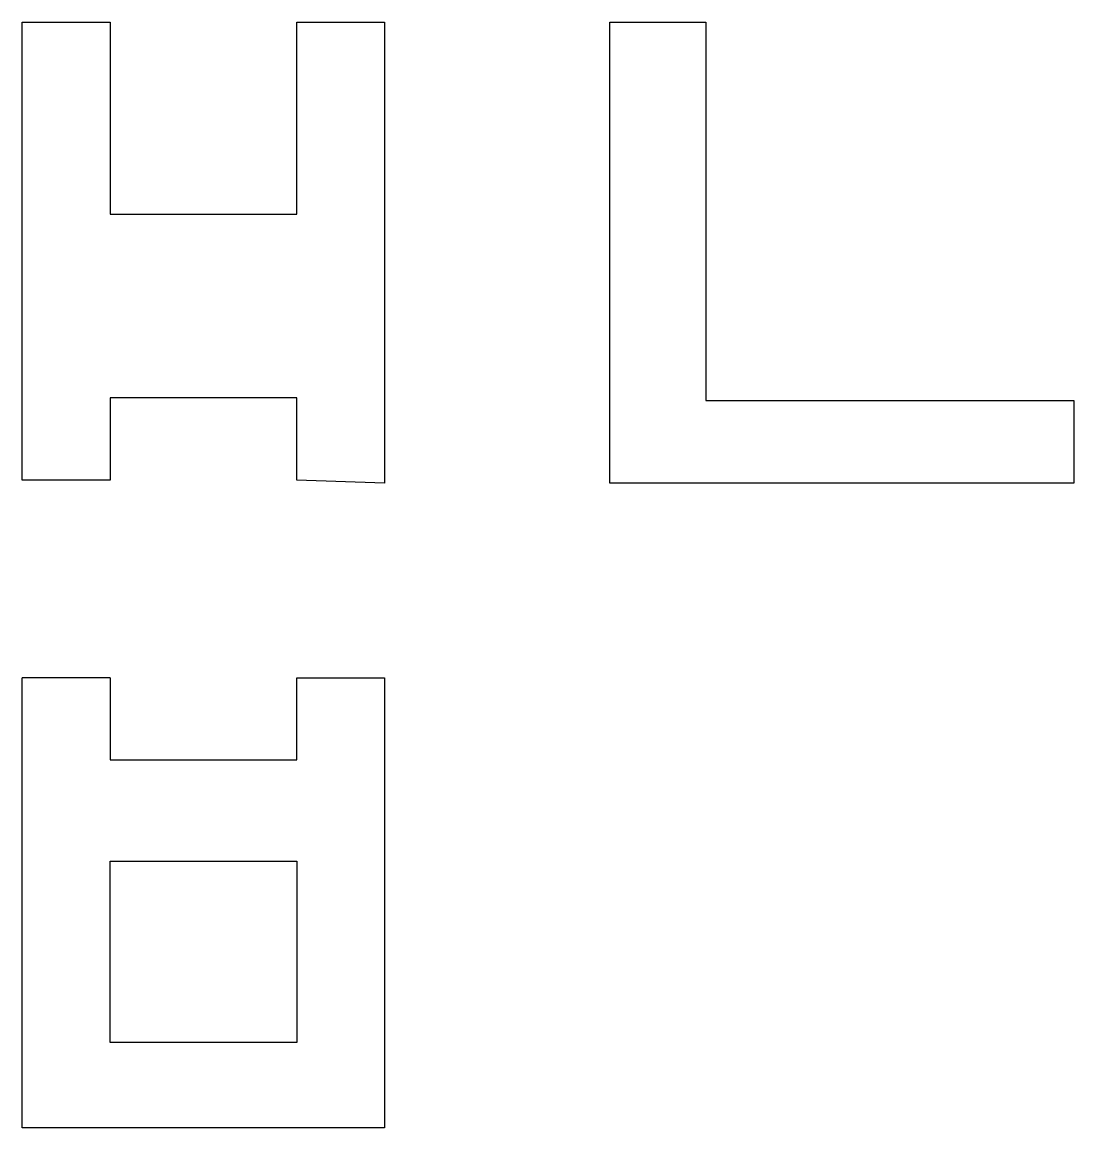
# Model space of a CAD drawing. Header units: millimetres. Extents: x 3104 to 4253, y 501 to 1710.
import ezdxf

# ---------------------------------------------------------------- set-up
doc = ezdxf.new("R2010")
doc.units = ezdxf.units.MM

msp = doc.modelspace()

# ---------------------------------------------------------------- linework, layer by layer
for p, q in [((3103.9, 1299), (3103.9, 1709.7)), ((3103.9, 1709.7), (3200, 1709.7)), ((3200, 1709.7), (3200, 1499.8)), ((3404.1, 1499.8), (3404.1, 1709.7)), ((3404.1, 1709.7), (3500.1, 1709.7)), ((3500.1, 1709.7), (3500.1, 1205.7)), ((3746.2, 1205.7), (3746.2, 1709.7)), ((3746.2, 1709.7), (3851.3, 1709.7)), ((3851.3, 1709.7), (3851.3, 1296)), ((3200, 1499.8), (3404.1, 1499.8)), ((3103.9, 1209), (3103.9, 1299)), ((3404.1, 1299), (3200, 1299)), ((3200, 1299), (3200, 1209)), ((3404.1, 1209), (3404.1, 1299)), ((3851.3, 1296), (4253.4, 1296)), ((4253.4, 1296), (4253.4, 1205.7)), ((3200, 1209), (3103.9, 1209)), ((3500.1, 1205.7), (3404.1, 1209)), ((4253.4, 1205.7), (3746.2, 1205.7)), ((3200, 993.2), (3103.9, 993.2)), ((3103.9, 501.2), (3103.9, 993.2)), ((3200, 993.2), (3200, 903.3)), ((3404.1, 903.3), (3404.1, 993.2)), ((3404.1, 993.2), (3500.1, 993.2)), ((3500.1, 993.2), (3500.1, 501.2)), ((3200, 903.3), (3404.1, 903.3)), ((3200, 792.8), (3404.1, 792.8)), ((3200, 594.4), (3200, 792.8)), ((3404.1, 792.8), (3404.1, 594.4)), ((3404.1, 594.4), (3200, 594.4)), ((3500.1, 501.2), (3103.9, 501.2))]:
    msp.add_line(p, q)

doc.saveas('drawing.dxf')
